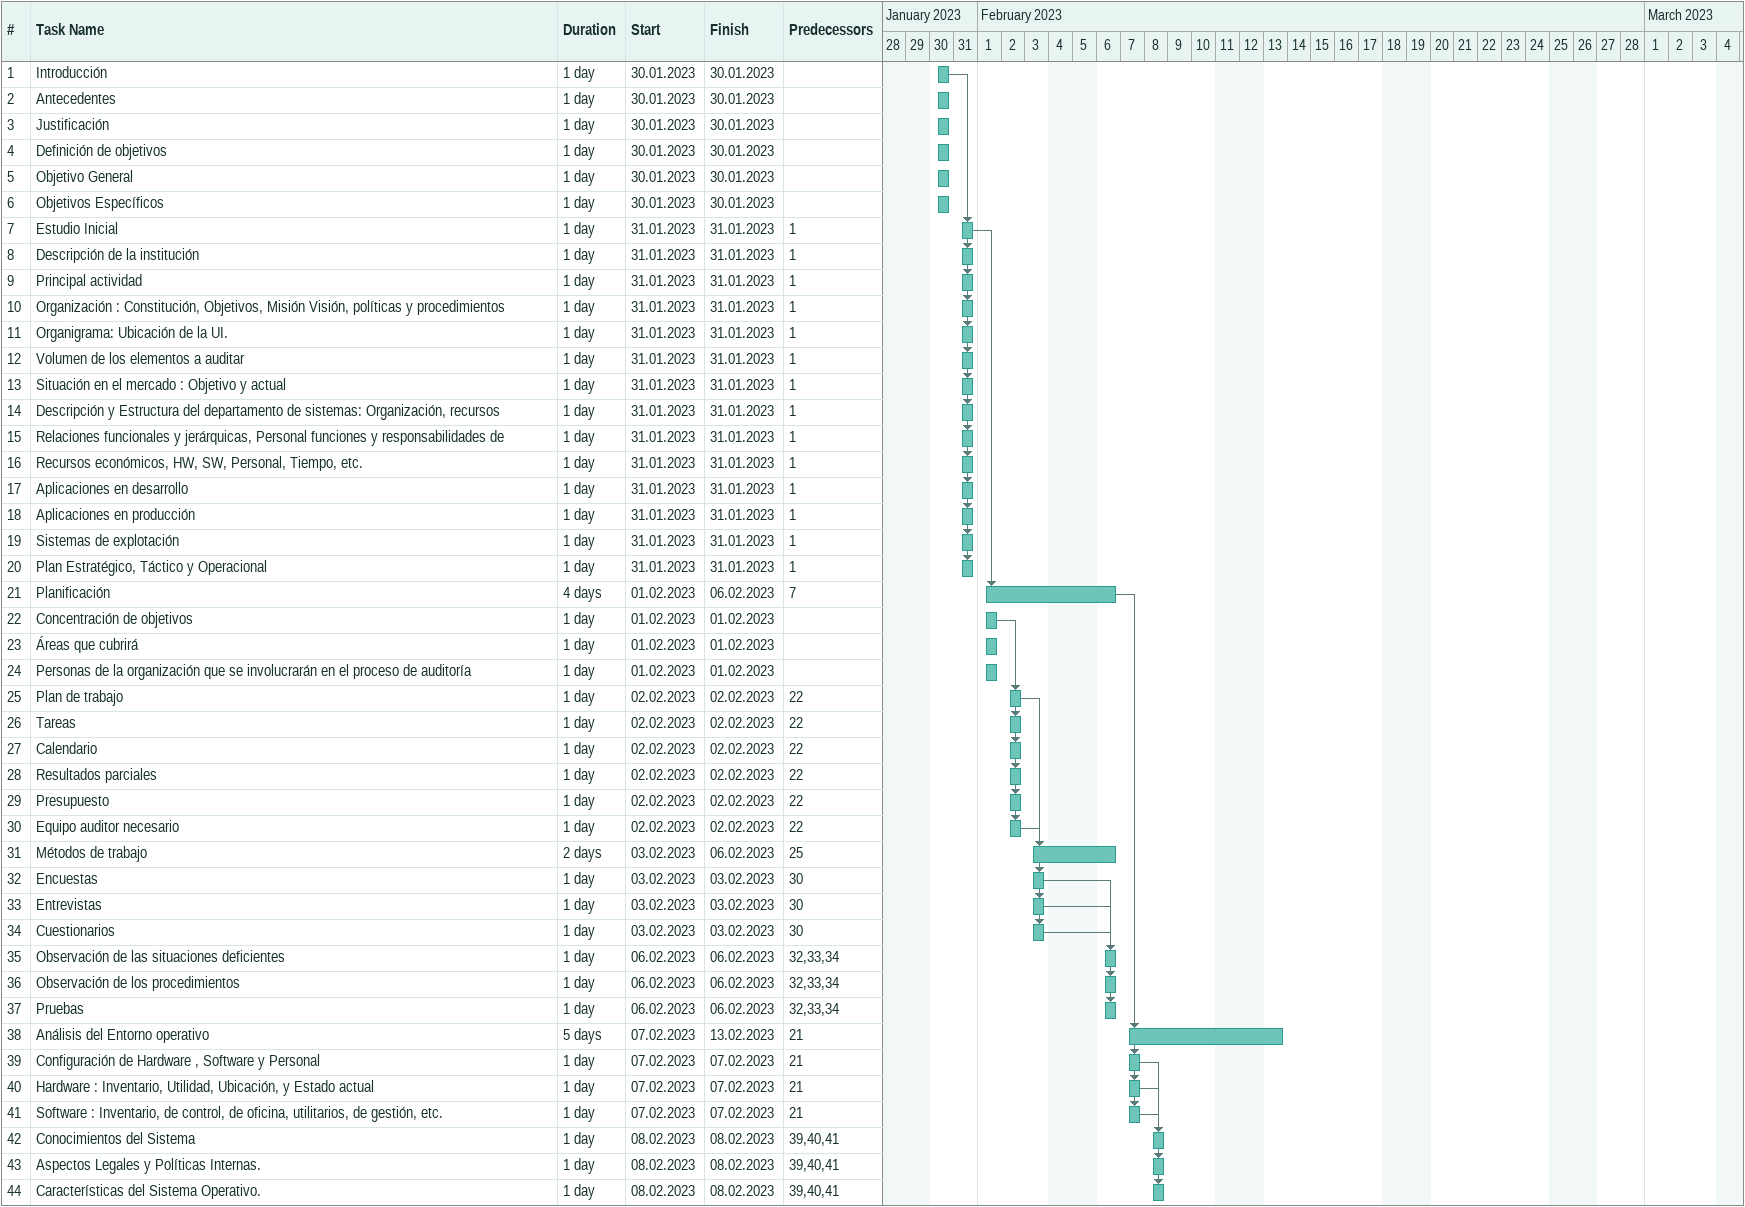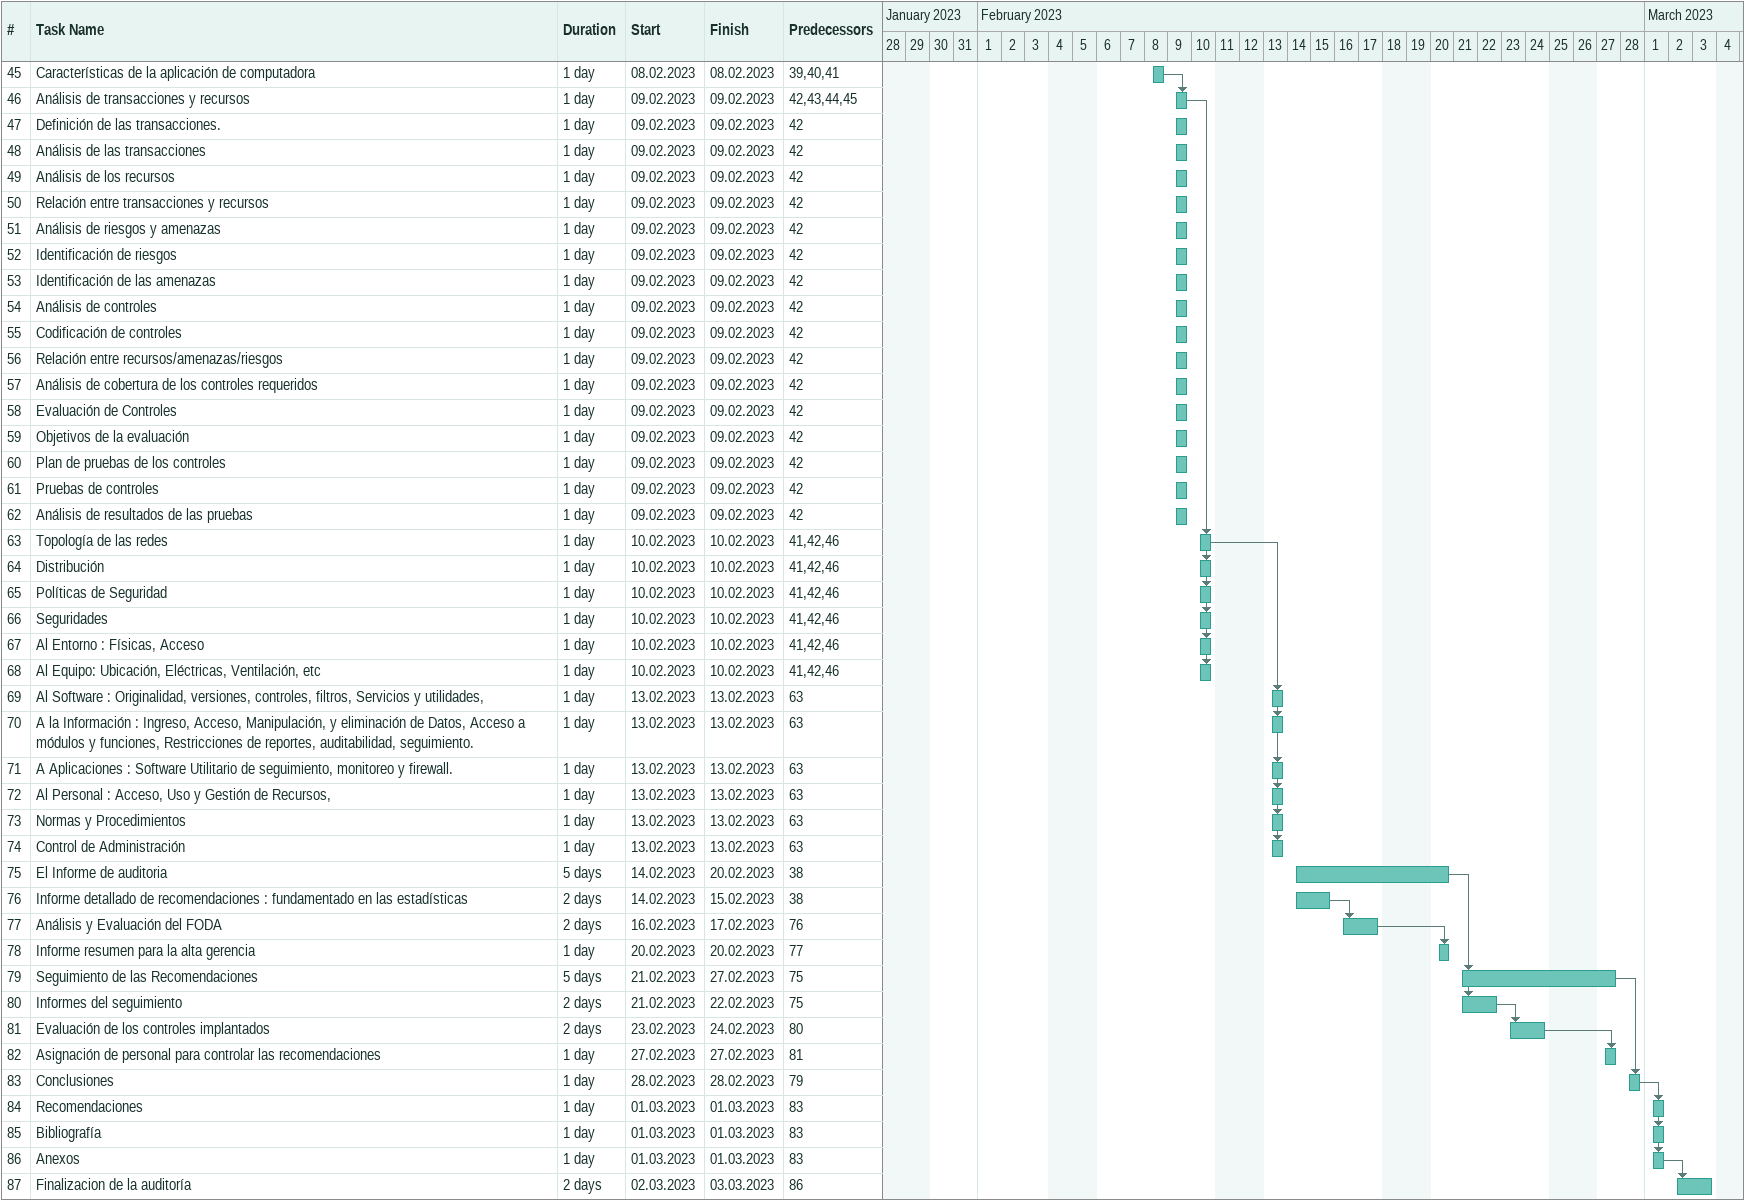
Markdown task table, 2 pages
| ID | Task | Duration | Start | Finish | Predecessors |
|---|---|---|---|---|---|
| 1 | Introducción | 1d | 2023-01-30 | 2023-01-30 |  |
| 2 | Antecedentes | 1d | 2023-01-30 | 2023-01-30 |  |
| 3 | Justificación | 1d | 2023-01-30 | 2023-01-30 |  |
| 4 | Definición de objetivos | 1d | 2023-01-30 | 2023-01-30 |  |
| 5 | Objetivo General | 1d | 2023-01-30 | 2023-01-30 |  |
| 6 | Objetivos Específicos | 1d | 2023-01-30 | 2023-01-30 |  |
| 7 | Estudio Inicial | 1d | 2023-01-31 | 2023-01-31 | 1 |
| 8 | Descripción de la institución | 1d | 2023-01-31 | 2023-01-31 | 1 |
| 9 | Principal actividad | 1d | 2023-01-31 | 2023-01-31 | 1 |
| 10 | Organización : Constitución, Objetivos, Misión Visión, políticas y procedimientos | 1d | 2023-01-31 | 2023-01-31 | 1 |
| 11 | Organigrama: Ubicación de la UI. | 1d | 2023-01-31 | 2023-01-31 | 1 |
| 12 | Volumen de los elementos a auditar | 1d | 2023-01-31 | 2023-01-31 | 1 |
| 13 | Situación en el mercado : Objetivo y actual | 1d | 2023-01-31 | 2023-01-31 | 1 |
| 14 | Descripción y Estructura del departamento de sistemas: Organización, recursos | 1d | 2023-01-31 | 2023-01-31 | 1 |
| 15 | Relaciones funcionales y jerárquicas, Personal funciones y responsabilidades de | 1d | 2023-01-31 | 2023-01-31 | 1 |
| 16 | Recursos económicos, HW, SW, Personal, Tiempo, etc. | 1d | 2023-01-31 | 2023-01-31 | 1 |
| 17 | Aplicaciones en desarrollo | 1d | 2023-01-31 | 2023-01-31 | 1 |
| 18 | Aplicaciones en producción | 1d | 2023-01-31 | 2023-01-31 | 1 |
| 19 | Sistemas de explotación | 1d | 2023-01-31 | 2023-01-31 | 1 |
| 20 | Plan Estratégico, Táctico y Operacional | 1d | 2023-01-31 | 2023-01-31 | 1 |
| 21 | Planificación | 4d | 2023-02-01 | 2023-02-06 | 7 |
| 22 | Concentración de objetivos | 1d | 2023-02-01 | 2023-02-01 |  |
| 23 | Áreas que cubrirá | 1d | 2023-02-01 | 2023-02-01 |  |
| 24 | Personas de la organización que se involucrarán en el proceso de auditoría | 1d | 2023-02-01 | 2023-02-01 |  |
| 25 | Plan de trabajo | 1d | 2023-02-02 | 2023-02-02 | 22 |
| 26 | Tareas | 1d | 2023-02-02 | 2023-02-02 | 22 |
| 27 | Calendario | 1d | 2023-02-02 | 2023-02-02 | 22 |
| 28 | Resultados parciales | 1d | 2023-02-02 | 2023-02-02 | 22 |
| 29 | Presupuesto | 1d | 2023-02-02 | 2023-02-02 | 22 |
| 30 | Equipo auditor necesario | 1d | 2023-02-02 | 2023-02-02 | 22 |
| 31 | Métodos de trabajo | 2d | 2023-02-03 | 2023-02-06 | 25 |
| 32 | Encuestas | 1d | 2023-02-03 | 2023-02-03 | 30 |
| 33 | Entrevistas | 1d | 2023-02-03 | 2023-02-03 | 30 |
| 34 | Cuestionarios | 1d | 2023-02-03 | 2023-02-03 | 30 |
| 35 | Observación de las situaciones deficientes | 1d | 2023-02-06 | 2023-02-06 | 32, 33, 34 |
| 36 | Observación de los procedimientos | 1d | 2023-02-06 | 2023-02-06 | 32, 33, 34 |
| 37 | Pruebas | 1d | 2023-02-06 | 2023-02-06 | 32, 33, 34 |
| 38 | Análisis del Entorno operativo | 5d | 2023-02-07 | 2023-02-13 | 21 |
| 39 | Configuración de Hardware , Software y Personal | 1d | 2023-02-07 | 2023-02-07 | 21 |
| 40 | Hardware : Inventario, Utilidad, Ubicación, y Estado actual | 1d | 2023-02-07 | 2023-02-07 | 21 |
| 41 | Software : Inventario, de control, de oficina, utilitarios, de gestión, etc. | 1d | 2023-02-07 | 2023-02-07 | 21 |
| 42 | Conocimientos del Sistema | 1d | 2023-02-08 | 2023-02-08 | 39, 40, 41 |
| 43 | Aspectos Legales y Políticas Internas. | 1d | 2023-02-08 | 2023-02-08 | 39, 40, 41 |
| 44 | Características del Sistema Operativo. | 1d | 2023-02-08 | 2023-02-08 | 39, 40, 41 |
| 45 | Características de la aplicación de computadora | 1d | 2023-02-08 | 2023-02-08 | 39, 40, 41 |
| 46 | Análisis de transacciones y recursos | 1d | 2023-02-09 | 2023-02-09 | 42, 43, 44, 45 |
| 47 | Definición de las transacciones. | 1d | 2023-02-09 | 2023-02-09 | 42 |
| 48 | Análisis de las transacciones | 1d | 2023-02-09 | 2023-02-09 | 42 |
| 49 | Análisis de los recursos | 1d | 2023-02-09 | 2023-02-09 | 42 |
| 50 | Relación entre transacciones y recursos | 1d | 2023-02-09 | 2023-02-09 | 42 |
| 51 | Análisis de riesgos y amenazas | 1d | 2023-02-09 | 2023-02-09 | 42 |
| 52 | Identificación de riesgos | 1d | 2023-02-09 | 2023-02-09 | 42 |
| 53 | Identificación de las amenazas | 1d | 2023-02-09 | 2023-02-09 | 42 |
| 54 | Análisis de controles | 1d | 2023-02-09 | 2023-02-09 | 42 |
| 55 | Codificación de controles | 1d | 2023-02-09 | 2023-02-09 | 42 |
| 56 | Relación entre recursos/amenazas/riesgos | 1d | 2023-02-09 | 2023-02-09 | 42 |
| 57 | Análisis de cobertura de los controles requeridos | 1d | 2023-02-09 | 2023-02-09 | 42 |
| 58 | Evaluación de Controles | 1d | 2023-02-09 | 2023-02-09 | 42 |
| 59 | Objetivos de la evaluación | 1d | 2023-02-09 | 2023-02-09 | 42 |
| 60 | Plan de pruebas de los controles | 1d | 2023-02-09 | 2023-02-09 | 42 |
| 61 | Pruebas de controles | 1d | 2023-02-09 | 2023-02-09 | 42 |
| 62 | Análisis de resultados de las pruebas | 1d | 2023-02-09 | 2023-02-09 | 42 |
| 63 | Topología de las redes | 1d | 2023-02-10 | 2023-02-10 | 41, 42, 46 |
| 64 | Distribución | 1d | 2023-02-10 | 2023-02-10 | 41, 42, 46 |
| 65 | Políticas de Seguridad | 1d | 2023-02-10 | 2023-02-10 | 41, 42, 46 |
| 66 | Seguridades | 1d | 2023-02-10 | 2023-02-10 | 41, 42, 46 |
| 67 | Al Entorno : Físicas, Acceso | 1d | 2023-02-10 | 2023-02-10 | 41, 42, 46 |
| 68 | Al Equipo: Ubicación, Eléctricas, Ventilación, etc | 1d | 2023-02-10 | 2023-02-10 | 41, 42, 46 |
| 69 | Al Software : Originalidad, versiones, controles, filtros, Servicios y utilidades, | 1d | 2023-02-13 | 2023-02-13 | 63 |
| 70 | A la Información : Ingreso, Acceso, Manipulación, y eliminación de Datos, Acceso a módulos y funciones, Restricciones de reportes, auditabilidad, seguimiento. | 1d | 2023-02-13 | 2023-02-13 | 63 |
| 71 | A Aplicaciones : Software Utilitario de seguimiento, monitoreo y firewall. | 1d | 2023-02-13 | 2023-02-13 | 63 |
| 72 | Al Personal : Acceso, Uso y Gestión de Recursos, | 1d | 2023-02-13 | 2023-02-13 | 63 |
| 73 | Normas y Procedimientos | 1d | 2023-02-13 | 2023-02-13 | 63 |
| 74 | Control de Administración | 1d | 2023-02-13 | 2023-02-13 | 63 |
| 75 | El Informe de auditoria | 5d | 2023-02-14 | 2023-02-20 | 38 |
| 76 | Informe detallado de recomendaciones : fundamentado en las estadísticas | 2d | 2023-02-14 | 2023-02-15 | 38 |
| 77 | Análisis y Evaluación del FODA | 2d | 2023-02-16 | 2023-02-17 | 76 |
| 78 | Informe resumen para la alta gerencia | 1d | 2023-02-20 | 2023-02-20 | 77 |
| 79 | Seguimiento de las Recomendaciones | 5d | 2023-02-21 | 2023-02-27 | 75 |
| 80 | Informes del seguimiento | 2d | 2023-02-21 | 2023-02-22 | 75 |
| 81 | Evaluación de los controles implantados | 2d | 2023-02-23 | 2023-02-24 | 80 |
| 82 | Asignación de personal para controlar las recomendaciones | 1d | 2023-02-27 | 2023-02-27 | 81 |
| 83 | Conclusiones | 1d | 2023-02-28 | 2023-02-28 | 79 |
| 84 | Recomendaciones | 1d | 2023-03-01 | 2023-03-01 | 83 |
| 85 | Bibliografía | 1d | 2023-03-01 | 2023-03-01 | 83 |
| 86 | Anexos | 1d | 2023-03-01 | 2023-03-01 | 83 |
| 87 | Finalizacion de la auditoría | 2d | 2023-03-02 | 2023-03-03 | 86 |
